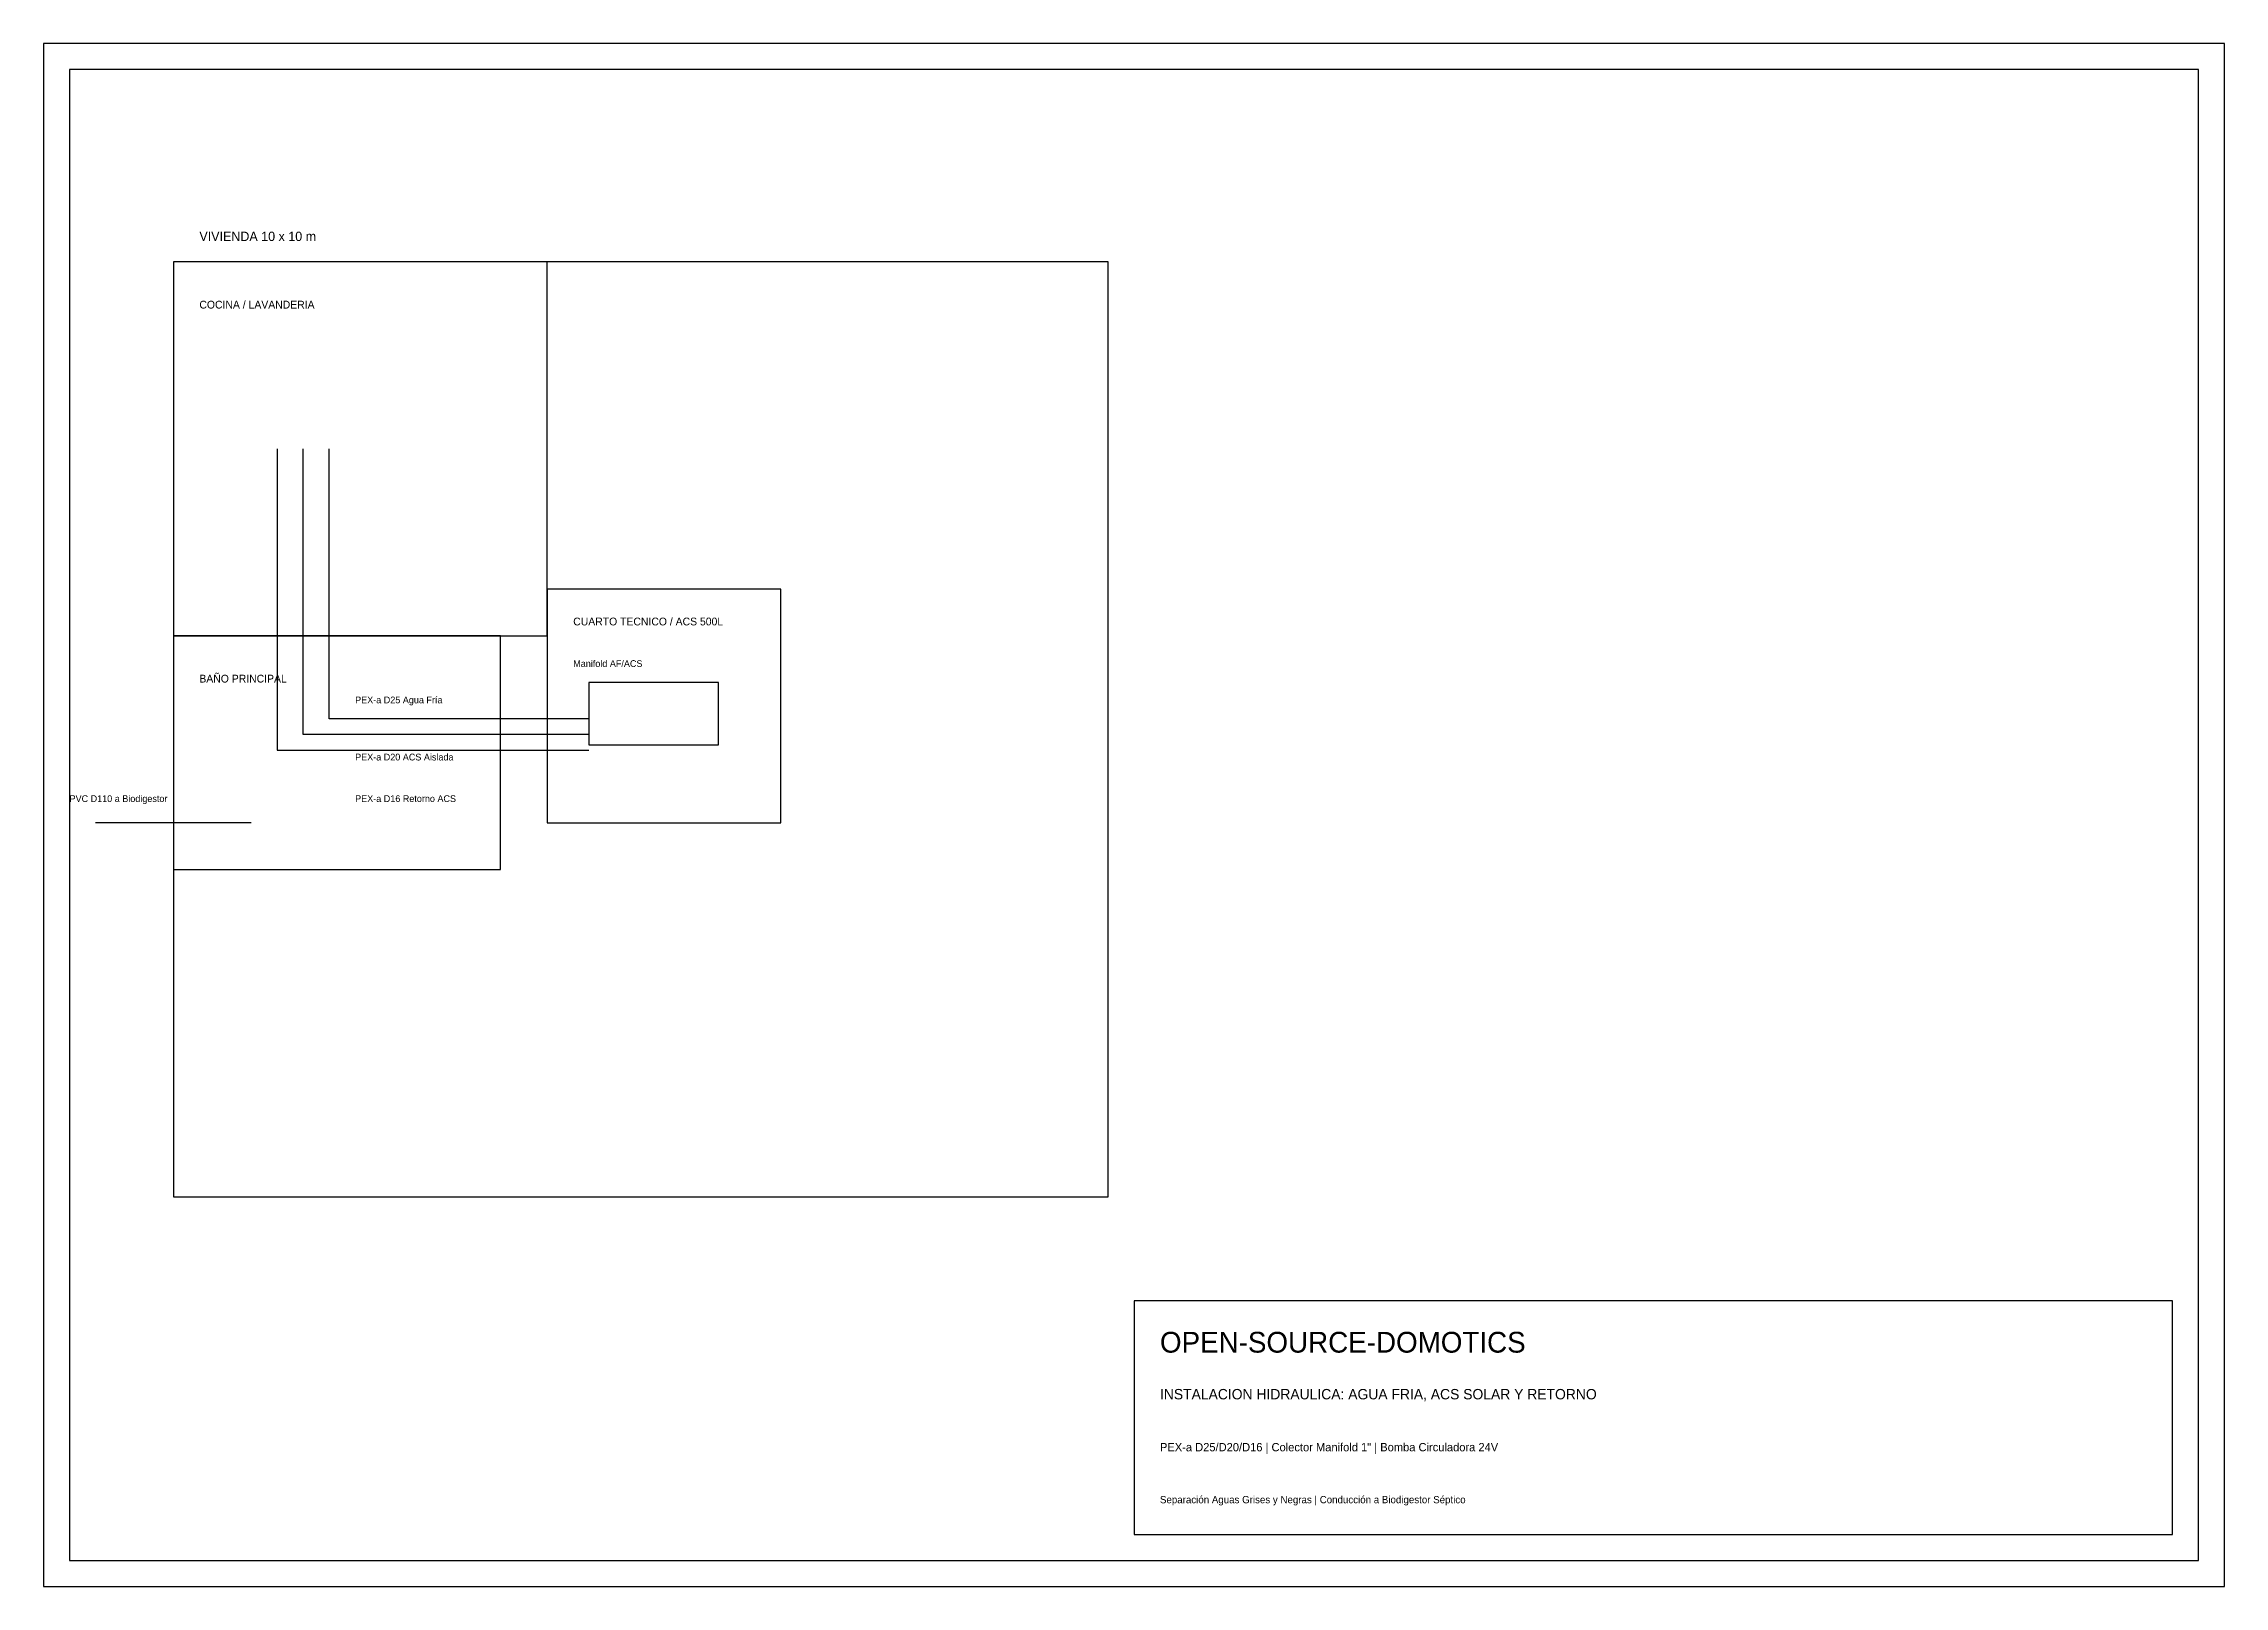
# Model space of a CAD drawing. Extents: x 0 to 420, y 0 to 297.
import ezdxf

# ---------------------------------------------------------------- set-up
doc = ezdxf.new("R2010")
doc.units = 0
for name, color, linetype in [('MARCO_ROTULO', 7, 'CONTINUOUS'), ('MUROS_VIVIENDA', 8, 'CONTINUOUS'), ('SANEAMIENTO_NEGRAS', 6, 'CONTINUOUS'), ('TEXTO_NOTAS', 7, 'CONTINUOUS'), ('TUBERIA_ACS', 1, 'CONTINUOUS'), ('TUBERIA_AGUA_FRIA', 4, 'CONTINUOUS'), ('TUBERIA_RETORNO_ACS', 3, 'CONTINUOUS')]:
    doc.layers.add(name, color=color, linetype=linetype)

msp = doc.modelspace()

# ---------------------------------------------------------------- linework, layer by layer
at = {"layer": 'MARCO_ROTULO'}
for p, q in [((420, 297), (0, 297)), ((0, 297), (0, 0)), ((420, 0), (420, 297)), ((415, 292), (5, 292)), ((5, 292), (5, 5)), ((415, 5), (415, 292)), ((410, 55), (210, 55)), ((210, 55), (210, 10)), ((410, 10), (410, 55)), ((210, 10), (410, 10)), ((5, 5), (415, 5)), ((0, 0), (420, 0))]:
    msp.add_line(p, q, dxfattribs=at)
at = {"layer": 'MUROS_VIVIENDA'}
for p, q in [((205, 255), (25, 255)), ((25, 255), (25, 75)), ((97, 255), (25, 255)), ((25, 255), (25, 183)), ((97, 183), (97, 255)), ((205, 75), (205, 255)), ((142, 192), (97, 192)), ((97, 192), (97, 147)), ((142, 147), (142, 192)), ((25, 183), (97, 183)), ((88, 183), (25, 183)), ((25, 183), (25, 138)), ((88, 138), (88, 183)), ((97, 147), (142, 147)), ((25, 138), (88, 138)), ((25, 75), (205, 75))]:
    msp.add_line(p, q, dxfattribs=at)
at = {"layer": 'SANEAMIENTO_NEGRAS'}
msp.add_line((40, 147), (10, 147), dxfattribs=at)
at = {"layer": 'TUBERIA_ACS'}
for p, q in [((50, 164), (50, 219)), ((105, 164), (50, 164))]:
    msp.add_line(p, q, dxfattribs=at)
at = {"layer": 'TUBERIA_AGUA_FRIA'}
for p, q in [((55, 167), (55, 219)), ((130, 174), (105, 174)), ((105, 174), (105, 162)), ((130, 162), (130, 174)), ((105, 167), (55, 167)), ((105, 162), (130, 162))]:
    msp.add_line(p, q, dxfattribs=at)
at = {"layer": 'TUBERIA_RETORNO_ACS'}
for p, q in [((45, 219), (45, 161)), ((45, 161), (105, 161))]:
    msp.add_line(p, q, dxfattribs=at)

# ---------------------------------------------------------------- texts
at = {"layer": 'SANEAMIENTO_NEGRAS'}
msp.add_text('PVC D110 a Biodigestor', height=1.3, dxfattribs=at).set_placement((5, 151))
at = {"layer": 'TEXTO_NOTAS'}
for s, height, p in [('VIVIENDA 10 x 10 m', 1.8, (30, 259)), ('COCINA / LAVANDERIA', 1.5, (30, 246)), ('CUARTO TECNICO / ACS 500L', 1.5, (102, 185)), ('Manifold AF/ACS', 1.3, (102, 177)), ('BAÑO PRINCIPAL', 1.5, (30, 174)), ('OPEN-SOURCE-DOMOTICS', 4, (215, 45)), ('INSTALACION HIDRAULICA: AGUA FRIA, ACS SOLAR Y RETORNO', 2, (215, 36)), ('PEX-a D25/D20/D16 | Colector Manifold 1" | Bomba Circuladora 24V', 1.6, (215, 26)), ('Separación Aguas Grises y Negras | Conducción a Biodigestor Séptico', 1.4, (215, 16))]:
    msp.add_text(s, height=height, dxfattribs=at).set_placement(p)
at = {"layer": 'TUBERIA_ACS'}
msp.add_text('PEX-a D20 ACS Aislada', height=1.3, dxfattribs=at).set_placement((60, 159))
at = {"layer": 'TUBERIA_AGUA_FRIA'}
msp.add_text('PEX-a D25 Agua Fría', height=1.3, dxfattribs=at).set_placement((60, 170))
at = {"layer": 'TUBERIA_RETORNO_ACS'}
msp.add_text('PEX-a D16 Retorno ACS', height=1.3, dxfattribs=at).set_placement((60, 151))

doc.saveas('drawing.dxf')
